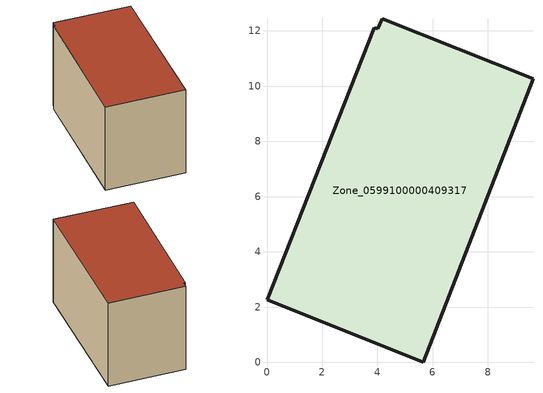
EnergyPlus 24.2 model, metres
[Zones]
Zone_0599100000409317
 floor ground (C_G): 0,2.26 3.88,12.12 4.02,12.07 4.17,12.44 9.64,10.27 5.66,0 z0.93
 wall outside (C_F): 5.66,0 9.64,10.27 4.17,12.44 4.02,12.07 3.88,12.12 0,2.26 5.66,0 z0.93:8.21
 roof outside (C_R): 3.88,12.12 0,2.26 5.66,0 9.64,10.27 4.17,12.44 4.02,12.07 z8.21
[BUILDING]
Pand.0599100000409317: North Axis=0; Terrain=City; Loads Convergence Tolerance Value=0.04; Temperature Convergence Tolerance Value=0.4; Solar Distribution=FullExterior; Maximum Number of Warmup Days=25; Minimum Number of Warmup Days=1
[Site:Location]
Rotterdam.The.Hague.AP_ZH_NLD Design_Conditions: Latitude=51.96; Longitude=4.45; Time Zone=1; Elevation=-4.5
[SITE:GROUNDTEMPERATURE:BUILDINGSURFACE]
18, 18, 18, 18, 18, 18, 18, 18, 18, 18, 18, 18
[MATERIAL] Thermal Absorptance=0.9; Solar Absorptance=0.7; Visible Absorptance=0.7
Name | Roughness | Thickness | Conductivity | Density | Specific Heat
G.TI.1992-2005 | MediumSmooth | 0.15 | 0.06 | 540 | 1210
F.TI.1992-2005 | Rough | 0.3 | 0.12 | 1920 | 840
R.TI.1992-2005 | MediumRough | 0.2 | 0.08 | 1500 | 1000
[CONSTRUCTION]
C_G: G.TI.1992-2005
C_F: F.TI.1992-2005
C_R: R.TI.1992-2005
[ZONE]
Zone_0599100000409317: Type=1; Multiplier=1; Ceiling Height=Autocalculate; Volume=Autocalculate; Floor Area=autocalculate; Part of Total Floor Area=Yes
[ZONEINFILTRATION:DESIGNFLOWRATE]
Infil_Zone_0599100000409317: Zone or ZoneList or Space or SpaceList=Zone_0599100000409317; Schedule=AlwaysOn; Design Flow Rate Calculation Method=Flow/Area; Flow Rate per Floor Area=0.0015; Constant Term Coefficient=1; Temperature Term Coefficient=0; Velocity Term Coefficient=0; Velocity Squared Term Coefficient=0
[HVACTEMPLATE:ZONE:IDEALLOADSAIRSYSTEM]
Zone_0599100000409317: Maximum Heating Supply Air Temperature=50; Minimum Cooling Supply Air Temperature=13; Maximum Heating Supply Air Humidity Ratio=0.0156; Minimum Cooling Supply Air Humidity Ratio=0.0077; Heating Limit=NoLimit; Cooling Limit=NoLimit; Dehumidification Control Type=ConstantSensibleHeatRatio; Cooling Sensible Heat Ratio=0.7; Dehumidification Setpoint=60; Humidification Control Type=None; Humidification Setpoint=30; Outdoor Air Method=None; Outdoor Air Flow Rate per Person=0.00944; Outdoor Air Flow Rate per Zone Floor Area=0; Outdoor Air Flow Rate per Zone=0; Demand Controlled Ventilation Type=None; Outdoor Air Economizer Type=NoEconomizer; Heat Recovery Type=None; Sensible Heat Recovery Effectiveness=0.7; Latent Heat Recovery Effectiveness=0.65
[ZONECONTROL:THERMOSTAT]
ThermostatControl_Zone_0599100000409317: Zone or ZoneList=Zone_0599100000409317; Control Type Schedule=DualSetpointControlType; Control 1=Thermostat_Zone_0599100000409317; Temperature Difference Between Cutout And Setpoint=0
[THERMOSTATSETPOINT:DUALSETPOINT]
Thermostat_Zone_0599100000409317: Heating Setpoint Temperature Schedule=HeatingSetpoint_Zone_0599100000409317; Cooling Setpoint Temperature Schedule=CoolingSetpoint_Zone_0599100000409317
[SCHEDULE:COMPACT]
HeatingSetpoint_Zone_0599100000409317: Through: 12/31, For: AllDays, Until: 24:00, 21
CoolingSetpoint_Zone_0599100000409317: Through: 12/31, For: AllDays, Until: 24:00, 24
DualSetpointControlType: Through: 12/31, For: AllDays, Until: 24:00, 4
AlwaysOn: Through: 12/31, For: AllDays, Until: 24:00, 1
